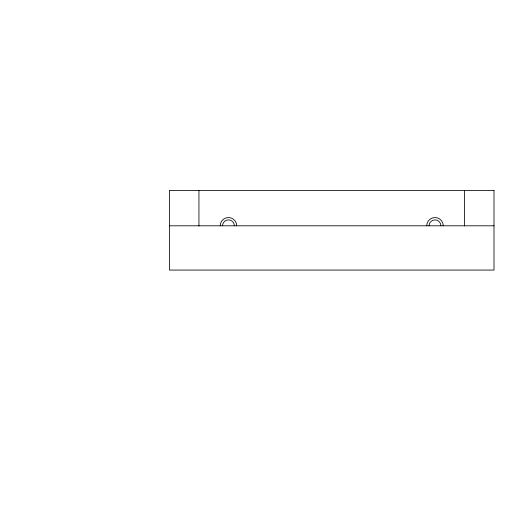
<?xml version="1.0" encoding="UTF-8"?>
<svg xmlns="http://www.w3.org/2000/svg" width="520" height="520" viewBox="0 0 520 520"><rect width="100%" height="100%" fill="white"/><g stroke="black" fill="none" stroke-linecap="round" stroke-linejoin="round"><path stroke-width="0.78" d="M169.436 225.803L494 225.803M464.497 190.398L464.497 225.992M198.939 190.398L198.939 225.992M426.725 225.803A8.262 8.262 0 0 1 434.987 217.542A8.262 8.262 0 0 1 443.248 225.803M429.084 225.803A5.902 5.902 0 0 1 434.987 219.901A5.902 5.902 0 0 1 440.888 225.803M220.188 225.803A8.262 8.262 0 0 1 228.449 217.542A8.262 8.262 0 0 1 236.711 225.803M222.547 225.803A5.902 5.902 0 0 1 228.449 219.901A5.902 5.902 0 0 1 234.351 225.803M494 190.398L169.436 190.398L169.436 270.062L494 270.062L494 190.398"/></g></svg>
